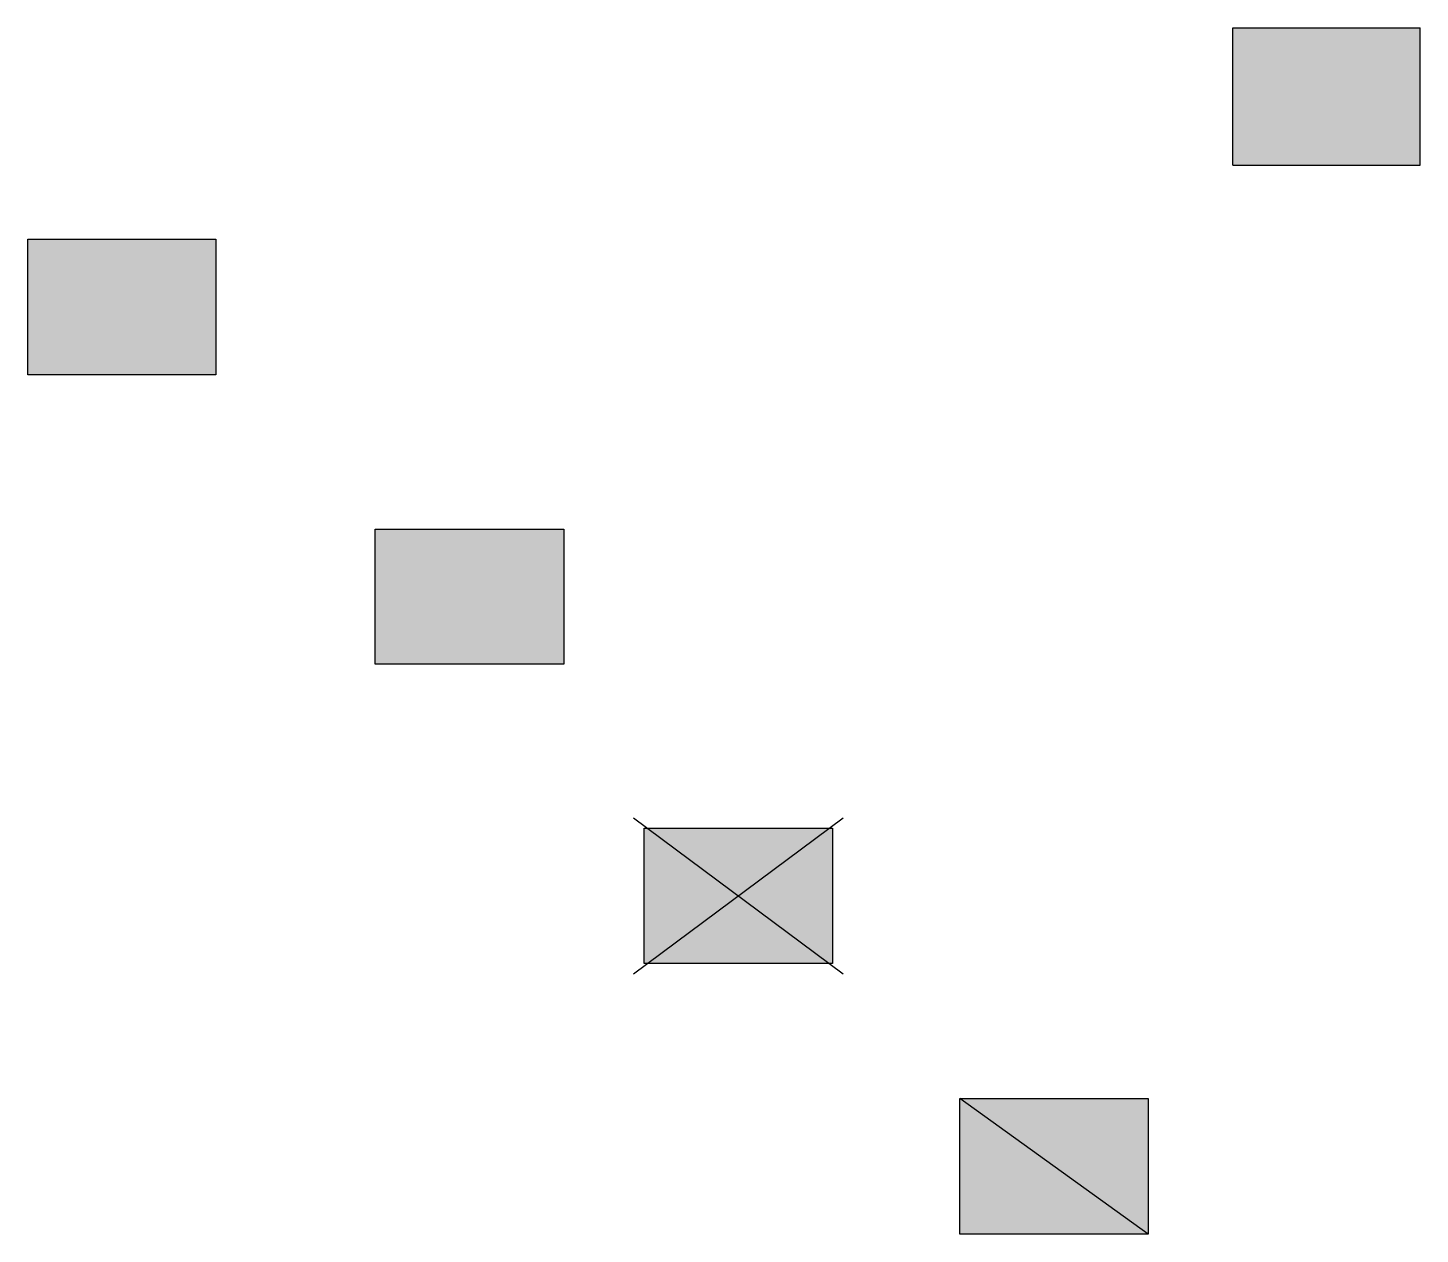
# Model space of a CAD drawing. Header units: millimetres. Extents: x -629 to 4192, y -755 to 388.
# Drawn here: x 4112.4 to 4192.3, y -754.6 to -685.3 of the extents above; entities outside this region: 7.
import ezdxf

# ---------------------------------------------------------------- set-up
doc = ezdxf.new("R2010")
doc.units = ezdxf.units.MM

# ---------------------------------------------------------------- blocks, each defined once
blk = doc.blocks.new('*U1')
h = blk.add_hatch(color=3)
h.dxf.hatch_style = 1
h.paths.add_polyline_path([(-3.94, 5.375), (-3.94, -5.375), (3.94, -5.375), (3.94, 5.375)])
at = {"color": 1}
for p, q in [((-3.94, 5.375), (3.94, 5.375)), ((-3.94, 5.375), (-3.94, -5.375)), ((3.94, 5.375), (3.94, -5.375)), ((-3.94, -5.375), (3.94, -5.375))]:
    blk.add_line(p, q, dxfattribs=at)
blk = doc.blocks.new('*U2')
h = blk.add_hatch(color=3)
h.dxf.hatch_style = 1
h.paths.add_polyline_path([(-3.891, 5.407), (3.891, 5.407), (3.891, -5.407), (-3.891, -5.407)])
at = {"color": 250, "linetype": 'Continuous', "lineweight": 25}
blk.add_line((-3.891, -5.407), (3.891, 5.407), dxfattribs=at)
blk.add_lwpolyline([(-3.891, 5.407), (3.891, 5.407), (3.891, -5.407), (-3.891, -5.407)], close=True, dxfattribs=at)
blk = doc.blocks.new('*U3')
h = blk.add_hatch(color=3)
h.dxf.hatch_style = 1
h.paths.add_polyline_path([(-3.881, 5.414), (3.881, 5.414), (3.881, -5.414), (-3.881, -5.414)])
at = {"color": 250, "linetype": 'Continuous', "lineweight": 30}
for p, q in [((-4.479, 6.016), (4.479, -6.016)), ((4.479, 6.016), (-4.479, -6.016))]:
    blk.add_line(p, q, dxfattribs=at)
at = {"color": 250, "linetype": 'Continuous', "lineweight": 25}
blk.add_lwpolyline([(-3.881, 5.414), (3.881, 5.414), (3.881, -5.414), (-3.881, -5.414)], close=True, dxfattribs=at)
blk = doc.blocks.new('*U4')
h = blk.add_hatch(color=255)
h.dxf.hatch_style = 1
h.paths.add_polyline_path([(-3.881, 5.414), (3.881, 5.414), (3.881, -5.414), (-3.881, -5.414)])
at = {"color": 96, "linetype": 'Continuous', "lineweight": 30}
blk.add_lwpolyline([(-3.881, 5.414), (3.881, 5.414), (3.881, -5.414), (-3.881, -5.414)], close=True, dxfattribs=at)
blk = doc.blocks.new('*U5')
h = blk.add_hatch(color=3)
h.dxf.hatch_style = 1
h.paths.add_polyline_path([(-3.9, 5.4), (3.9, 5.4), (3.9, -5.4), (-3.9, -5.4)])
at = {"color": 250, "linetype": 'Continuous', "lineweight": 25}
blk.add_lwpolyline([(-3.9, 5.4), (3.9, 5.4), (3.9, -5.4), (-3.9, -5.4)], close=True, dxfattribs=at)
blk = doc.blocks.new('*U6')
h = blk.add_hatch(color=96)
h.dxf.hatch_style = 1
h.paths.add_polyline_path([(-1.405, 1.395), (1.405, 1.395), (1.405, -1.395), (-1.405, -1.395)])
at = {"color": 250, "linetype": 'Continuous', "lineweight": 30}
blk.add_lwpolyline([(-1.405, 1.395), (1.405, 1.395), (1.405, -1.395), (-1.405, -1.395)], close=True, dxfattribs=at)
blk = doc.blocks.new('*U7')
h = blk.add_hatch(color=5)
h.dxf.hatch_style = 1
h.paths.add_polyline_path([(-1.405, 1.395), (1.405, 1.395), (1.405, -1.395), (-1.405, -1.395)])
at = {"color": 250, "linetype": 'Continuous', "lineweight": 30}
blk.add_lwpolyline([(-1.405, 1.395), (1.405, 1.395), (1.405, -1.395), (-1.405, -1.395)], close=True, dxfattribs=at)
blk = doc.blocks.new('*U8')
h = blk.add_hatch(color=255)
h.dxf.hatch_style = 1
h.paths.add_polyline_path([(-5.414, -3.881), (-5.414, 3.881), (5.414, 3.881), (5.414, -3.881)])
at = {"color": 96, "linetype": 'Continuous', "lineweight": 30}
blk.add_line((5.414, -3.881), (-5.414, 3.881), dxfattribs=at)
blk.add_lwpolyline([(-5.414, -3.881), (-5.414, 3.881), (5.414, 3.881), (5.414, -3.881)], close=True, dxfattribs=at)
blk = doc.blocks.new('*U9')
h = blk.add_hatch(color=3)
h.dxf.hatch_style = 1
h.paths.add_polyline_path([(-5.373, -3.938), (-5.373, 3.938), (5.373, 3.938), (5.373, -3.938)])
at = {"color": 1, "linetype": 'Continuous', "lineweight": 30}
blk.add_line((-5.373, 3.938), (5.434, -3.938), dxfattribs=at)
blk.add_lwpolyline([(-5.373, -3.938), (-5.373, 3.938), (5.373, 3.938), (5.373, -3.938)], close=True, dxfattribs=at)
blk = doc.blocks.new('*U10')
h = blk.add_hatch(color=255)
h.dxf.hatch_style = 1
h.paths.add_polyline_path([(-1.405, 1.395), (1.405, 1.395), (1.405, -1.395), (-1.405, -1.395)])
at = {"color": 96, "linetype": 'Continuous', "lineweight": 30}
blk.add_lwpolyline([(-1.405, 1.395), (1.405, 1.395), (1.405, -1.395), (-1.405, -1.395)], close=True, dxfattribs=at)
blk = doc.blocks.new('*U11')
h = blk.add_hatch(color=96)
h.dxf.hatch_style = 1
h.paths.add_polyline_path([(-1.405, 1.395), (1.405, 1.395), (1.405, -1.395), (-1.405, -1.395)])
at = {"color": 250, "linetype": 'Continuous', "lineweight": 30}
for p, q in [((-1.686, -1.674), (1.686, 1.674)), ((-1.686, 1.674), (1.686, -1.674))]:
    blk.add_line(p, q, dxfattribs=at)
blk.add_lwpolyline([(-1.405, 1.395), (1.405, 1.395), (1.405, -1.395), (-1.405, -1.395)], close=True, dxfattribs=at)
blk = doc.blocks.new('*U12')
h = blk.add_hatch(color=250)
h.dxf.hatch_style = 1
edge = h.paths.add_edge_path()
edge.add_arc((0, 0), 0.758, 0, 360)
at = {"color": 250}
blk.add_circle((0, 0), 0.758, dxfattribs=at)

msp = doc.modelspace()

# ---------------------------------------------------------------- block references
for name, p in [('*U8', (-622.316, 384.191)), ('*U9', (-621.989, 384.191)), ('*U11', (-627.732, 384.191)), ('*U10', (-627.669, 384.191)), ('*U6', (-495.07, 365.289)), ('*U7', (-495.07, 355.216)), ('*U12', (0, 0))]:
    msp.add_blockref(name, p)
at = {"rotation": 90}
for name, p in [('*U1', (4186.962, -689.276)), ('*U5', (4117.789, -701.361)), ('*U4', (4137.755, -717.999)), ('*U3', (4153.188, -735.171)), ('*U2', (4171.318, -750.708))]:
    msp.add_blockref(name, p, dxfattribs=at)

doc.saveas('drawing.dxf')
